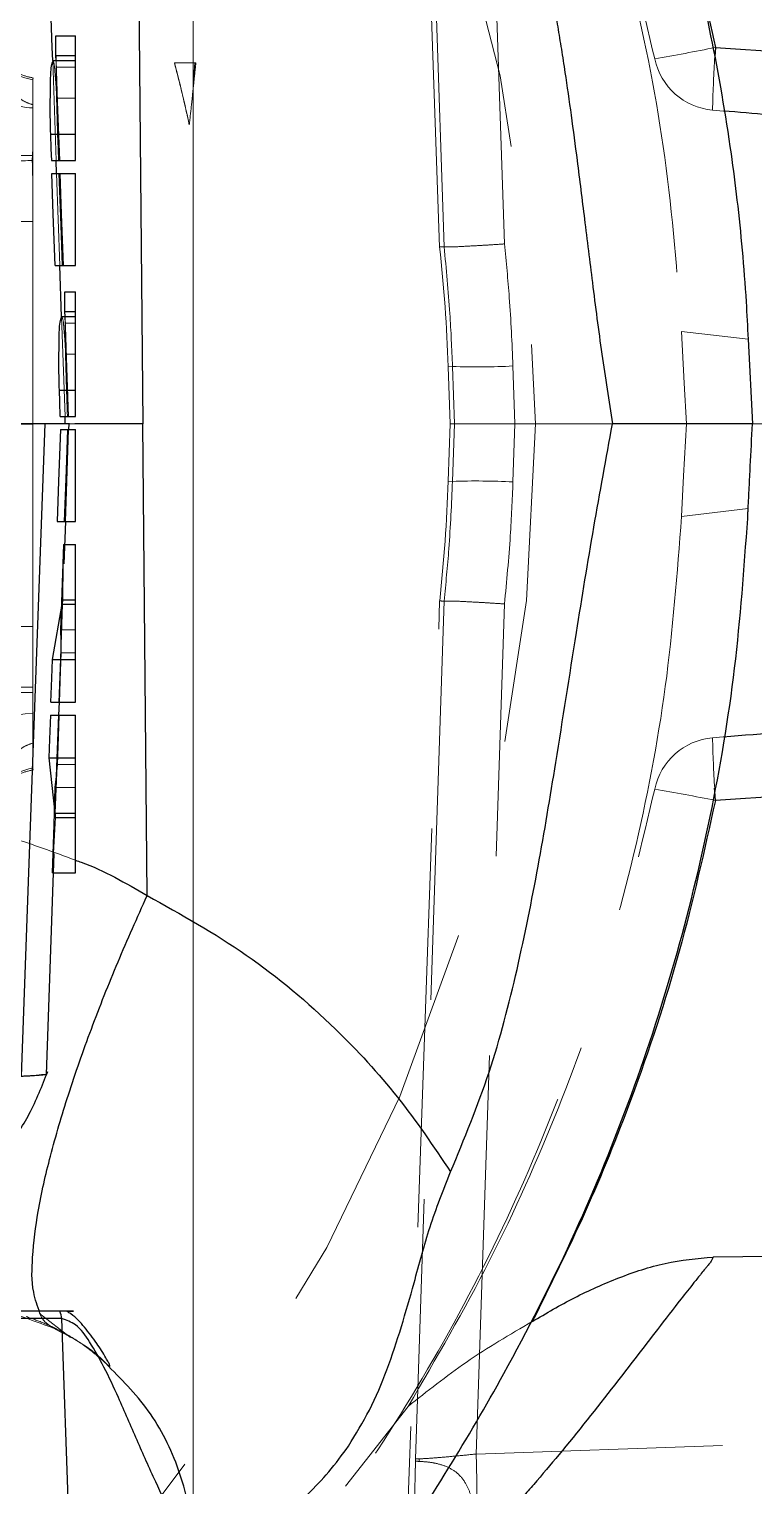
# Model space of a CAD drawing. Header units: millimetres. Extents: x 126 to 938, y 244 to 707.
# Drawn here: x 791.362 to 793.669, y 557.806 to 562.444 of the extents above; entities that cross this region are included whole.
import ezdxf

# ---------------------------------------------------------------- set-up
doc = ezdxf.new("R2010")
doc.units = ezdxf.units.MM
doc.linetypes.add('HIDDEN', pattern=[1.905, 1.27, -0.635])

msp = doc.modelspace()

# ---------------------------------------------------------------- linework, layer by layer
at = {"color": 7, "linetype": 'HIDDEN', "lineweight": 18}
for p, q in [((791.8837, 545.9473), (791.8837, 576.4273)), ((791.8837, 576.4273), (791.8837, 545.9473)), ((791.8837, 576.4273), (791.8837, 545.9473)), ((792.6688, 561.7506), (792.5324, 565.648)), ((791.8837, 556.7581), (791.8837, 565.5396)), ((792.5916, 564.482), (792.6829, 561.7514)), ((792.8752, 561.7604), (792.7847, 564.4668)), ((791.5094, 562.4231), (791.5094, 562.1096)), ((791.4477, 562.026), (791.4366, 562.3439)), ((791.5094, 562.3447), (791.5094, 562.2249)), ((791.5094, 562.026), (791.5094, 562.3447)), ((791.8891, 562.3373), (791.8243, 562.3373)), ((791.8243, 562.3373), (791.8927, 562.3373)), ((791.8927, 562.3373), (791.8891, 562.3373)), ((791.3737, 562.194), (791.3737, 562.2832)), ((791.4476, 562.3227), (791.4494, 562.2249)), ((791.4476, 562.3227), (791.5094, 562.3227)), ((791.5094, 562.2249), (791.5094, 562.3227)), ((791.5094, 562.3227), (791.5094, 562.026)), ((791.3737, 560.1714), (791.3737, 562.2031)), ((791.3737, 562.0644), (791.3737, 562.194)), ((791.4494, 562.2249), (791.5094, 562.2249)), ((793.5729, 562.1835), (793.5376, 562.1865)), ((791.4522, 562.1096), (791.5094, 562.1096)), ((791.5094, 562.1096), (791.5094, 562.026)), ((791.3737, 562.0644), (791.3717, 562.0258)), ((791.3737, 562.0644), (791.3737, 562.0258)), ((790.8737, 562.0423), (791.3737, 562.0423)), ((791.3737, 562.0258), (791.3717, 562.0258)), ((791.3737, 562.0423), (791.3737, 561.8323)), ((791.3737, 561.8323), (791.3737, 562.0423)), ((791.3737, 562.0258), (791.3737, 561.9452)), ((791.4324, 562.026), (791.458, 562.026)), ((791.4551, 562.026), (791.4606, 562.026)), ((791.4551, 562.026), (791.5094, 562.026)), ((791.458, 562.026), (791.5094, 562.026)), ((791.4589, 562.026), (791.5094, 562.026)), ((791.4339, 561.9842), (791.4594, 561.9842)), ((791.4594, 561.6916), (791.4492, 561.9842)), ((791.4566, 561.9842), (791.5094, 561.9842)), ((791.4594, 561.9842), (791.5094, 561.9842)), ((791.4603, 561.9842), (791.5094, 561.9842)), ((791.5094, 561.9842), (791.5094, 561.6916)), ((791.5094, 561.6916), (791.5094, 561.9842)), ((791.5094, 561.9842), (791.5094, 561.6916)), ((791.3737, 561.1869), (791.3737, 561.9452)), ((790.8737, 561.8323), (791.3737, 561.8323)), ((792.6829, 561.7514), (792.6829, 561.7514)), ((791.4697, 561.6916), (791.4442, 561.6916)), ((791.4668, 561.6916), (791.4723, 561.6916)), ((791.4668, 561.6916), (791.5094, 561.6916)), ((791.4697, 561.6916), (791.5094, 561.6916)), ((791.4706, 561.6916), (791.5094, 561.6916)), ((791.5094, 561.608), (791.5094, 561.2945)), ((791.4761, 561.2109), (791.465, 561.5284)), ((791.4779, 561.4098), (791.4761, 561.5076)), ((791.4761, 561.5076), (791.5094, 561.5076)), ((791.5094, 561.5296), (791.5094, 561.4098)), ((791.5094, 561.2109), (791.5094, 561.5296)), ((791.5094, 561.4098), (791.5094, 561.5076)), ((791.5094, 561.5076), (791.5094, 561.2109)), ((793.439, 561.4814), (793.6509, 561.4567)), ((791.4779, 561.4098), (791.5094, 561.4098)), ((792.6961, 561.3696), (792.7096, 561.3701)), ((792.7024, 561.1873), (792.6961, 561.3696)), ((792.7096, 561.3701), (792.7157, 561.1873)), ((792.9083, 561.1873), (792.9022, 561.3718)), ((791.4807, 561.2945), (791.5094, 561.2945)), ((791.5094, 561.2945), (791.5094, 561.2109)), ((791.5071, 561.1873), (790.1737, 561.1873)), ((790.9939, 561.1873), (791.4884, 561.1873)), ((791.3737, 560.349), (791.3737, 561.1869)), ((791.4865, 561.2109), (791.461, 561.2109)), ((791.4866, 561.1691), (791.4612, 561.1691)), ((791.4836, 561.2109), (791.4891, 561.2109)), ((791.4836, 561.2109), (791.5094, 561.2109)), ((791.4838, 561.1691), (791.4893, 561.1691)), ((791.4838, 561.1691), (791.5094, 561.1691)), ((791.4865, 561.2109), (791.5094, 561.2109)), ((791.4866, 561.1691), (791.5094, 561.1691)), ((791.4874, 561.2109), (791.5094, 561.2109)), ((791.4875, 561.1691), (791.5094, 561.1691)), ((791.4884, 561.169), (791.4884, 561.1691)), ((791.5094, 561.1691), (791.5094, 560.8765)), ((791.5094, 560.8765), (791.5094, 561.1691)), ((791.5094, 561.1691), (791.5094, 560.8765)), ((792.6961, 561.0049), (792.7024, 561.1873)), ((792.7024, 561.1873), (792.7157, 561.1873)), ((792.7157, 561.1873), (792.7096, 561.0044)), ((792.7157, 561.1873), (792.9083, 561.1873)), ((792.9022, 561.0027), (792.9083, 561.1873)), ((795.6596, 561.1873), (792.9083, 561.1873)), ((793.4544, 561.1873), (793.6648, 561.1873)), ((792.6961, 561.0049), (792.7096, 561.0044)), ((793.651, 560.9178), (793.439, 560.8931)), ((791.4509, 560.8765), (791.4764, 560.8765)), ((791.4735, 560.8765), (791.5094, 560.8765)), ((791.4764, 560.8765), (791.5094, 560.8765)), ((791.4773, 560.8765), (791.5094, 560.8765)), ((791.4702, 560.742), (791.471, 560.8033)), ((791.5094, 560.8033), (791.5094, 560.5316)), ((791.5094, 560.6131), (791.5094, 560.3017)), ((791.5094, 560.3017), (791.5094, 560.6131)), ((792.5324, 556.7265), (792.6688, 560.6239)), ((792.6829, 560.6231), (792.5916, 557.8925)), ((792.7847, 557.9078), (792.8752, 560.6141)), ((790.8737, 560.5423), (791.3737, 560.5423)), ((791.3737, 560.5423), (791.3737, 560.3323)), ((791.3737, 560.3323), (791.3737, 560.5423)), ((791.4615, 560.5316), (791.5094, 560.5316)), ((791.5094, 560.5316), (791.5094, 560.4585)), ((791.4582, 560.3017), (791.464, 560.4702)), ((791.4641, 560.4585), (791.5094, 560.4585)), ((791.5094, 560.4585), (791.5094, 560.3017)), ((790.8737, 560.3323), (791.3737, 560.3323)), ((791.3737, 560.2659), (791.3737, 560.349)), ((791.4563, 560.3017), (791.4308, 560.3017)), ((791.4563, 560.3017), (791.5094, 560.3017)), ((791.4572, 560.3017), (791.5094, 560.3017)), ((791.4586, 560.3017), (791.5094, 560.3017)), ((791.3737, 560.0913), (791.3737, 560.2659)), ((791.4549, 560.2599), (791.4293, 560.2599)), ((791.4549, 560.2599), (791.5094, 560.2599)), ((791.4558, 560.2599), (791.5094, 560.2599)), ((791.4571, 560.2599), (791.5094, 560.2599)), ((791.5094, 560.2599), (791.5094, 559.9485)), ((791.5094, 559.9485), (791.5094, 560.2599)), ((791.5094, 560.2599), (791.5094, 560.1032)), ((791.3737, 560.1714), (791.3737, 560.086)), ((793.5376, 560.188), (793.5718, 560.1909)), ((791.4517, 560.1032), (791.5094, 560.1032)), ((791.5094, 560.1032), (791.5094, 560.03)), ((791.444, 560.03), (791.5094, 560.03)), ((791.5094, 560.03), (791.5094, 559.7583)), ((791.4379, 559.8197), (791.4345, 559.7583)), ((791.4345, 559.7583), (791.4392, 559.7583)), ((791.3052, 558.3623), (791.4826, 558.3623)), ((791.395, 558.3556), (791.4929, 558.279)), ((792.3695, 557.8059), (792.5682, 558.0591)), ((795.4737, 558.0017), (792.7847, 557.9078)), ((792.5916, 557.8925), (792.5918, 557.8848)), ((792.6033, 557.8924), (792.5916, 557.8925))]:
    msp.add_line(p, q, dxfattribs=at)
at = {"color": 7, "linetype": 'Continuous', "lineweight": 25}
for p, q in [((791.6981, 564.0251), (791.7237, 561.1873)), ((791.4469, 562.4231), (791.5094, 562.4231)), ((791.5094, 562.3604), (791.5094, 562.4231)), ((793.5468, 562.3857), (794.2959, 562.3377)), ((791.4368, 562.3447), (791.5094, 562.3447)), ((791.4477, 562.3447), (791.4472, 562.3604)), ((791.4472, 562.3604), (791.5094, 562.3604)), ((791.5094, 562.3447), (791.5094, 562.3604)), ((791.5094, 562.1096), (791.5094, 562.3447)), ((791.4295, 562.1096), (791.5094, 562.1096)), ((791.5094, 562.026), (791.5094, 562.1096)), ((791.4324, 562.026), (791.5094, 562.026)), ((791.4492, 561.9842), (791.4477, 562.026)), ((791.4339, 561.9842), (791.5094, 561.9842)), ((791.5094, 561.6916), (791.5094, 561.9842)), ((791.4442, 561.6916), (791.5094, 561.6916)), ((791.465, 561.5284), (791.4594, 561.6916)), ((791.4754, 561.608), (791.5094, 561.608)), ((791.5094, 561.5453), (791.5094, 561.608)), ((791.4762, 561.5296), (791.4757, 561.5453)), ((791.4757, 561.5453), (791.5094, 561.5453)), ((791.5094, 561.5296), (791.5094, 561.5453)), ((791.4653, 561.5296), (791.5094, 561.5296)), ((791.5094, 561.2945), (791.5094, 561.5296)), ((793.6509, 561.4567), (793.6648, 561.1873)), ((791.4581, 561.2945), (791.5094, 561.2945)), ((791.5094, 561.2109), (791.5094, 561.2945)), ((791.4114, 561.1873), (789.333, 561.1873)), ((791.461, 561.2109), (791.5094, 561.2109)), ((791.4612, 561.1691), (791.5094, 561.1691)), ((791.4769, 561.1873), (791.4761, 561.2109)), ((791.4884, 561.1691), (791.4891, 561.1873)), ((791.7237, 561.1873), (791.5071, 561.1873)), ((791.5094, 560.8765), (791.5094, 561.1691)), ((791.7373, 559.6857), (791.7237, 561.1873)), ((793.6648, 561.1873), (793.219, 561.1873)), ((791.4509, 560.8765), (791.5094, 560.8765)), ((791.4735, 560.7419), (791.4782, 560.8764)), ((791.471, 560.8033), (791.5094, 560.8033)), ((791.5094, 560.6277), (791.5094, 560.8033)), ((791.4686, 560.6277), (791.4702, 560.742)), ((791.4356, 560.4376), (791.4672, 560.6131)), ((791.4672, 560.6131), (791.5094, 560.6131)), ((791.4681, 560.6131), (791.4686, 560.6277)), ((791.4686, 560.6277), (791.5094, 560.6277)), ((791.5094, 560.6131), (791.5094, 560.6277)), ((791.5094, 560.4376), (791.5094, 560.6131)), ((791.4356, 560.4376), (791.5094, 560.4376)), ((791.5094, 560.3017), (791.5094, 560.4376)), ((791.4308, 560.3017), (791.5094, 560.3017)), ((791.4567, 560.2599), (791.4582, 560.3017)), ((791.4293, 560.2599), (791.5094, 560.2599)), ((791.5094, 560.1241), (791.5094, 560.2599)), ((791.4246, 560.1241), (791.444, 559.9485)), ((791.4246, 560.1241), (791.5094, 560.1241)), ((791.5094, 559.9485), (791.5094, 560.1241)), ((794.2959, 560.0368), (793.5468, 559.9888)), ((791.4444, 559.9339), (791.4379, 559.8197)), ((791.444, 559.9485), (791.5094, 559.9485)), ((791.4449, 559.9485), (791.4444, 559.9339)), ((791.4444, 559.9339), (791.5094, 559.9339)), ((791.5094, 559.9339), (791.5094, 559.9485)), ((791.5094, 559.7583), (791.5094, 559.9339)), ((791.4168, 559.1163), (791.4413, 559.8196)), ((791.4392, 559.7583), (791.5094, 559.7583)), ((791.4656, 558.339), (791.2066, 558.339)), ((791.459, 558.3623), (791.207, 558.3623)), ((791.5161, 556.8901), (791.4656, 558.339))]:
    msp.add_line(p, q, dxfattribs=at)
at = {"color": 7, "linetype": 'Continuous', "lineweight": 25, "flags": 128}
for points in [[(791.4366, 562.3439), (791.4352, 562.3854), (791.4048, 563.2586)], [(793.5468, 562.3857), (793.545, 562.3564), (793.5444, 562.3467)], [(791.4295, 562.1096), (791.4312, 562.0627), (791.4324, 562.026)], [(791.4442, 561.6916), (791.4384, 561.8554), (791.4339, 561.9842)], [(791.461, 561.2109), (791.4594, 561.2577), (791.4581, 561.2945)], [(791.4114, 561.1873), (791.3692, 560.0245), (791.336, 559.1108)], [(791.4612, 561.1691), (791.4555, 561.0052), (791.4509, 560.8765)], [(791.4308, 560.3017), (791.4335, 560.3778), (791.4356, 560.4376)], [(791.4293, 560.2599), (791.4267, 560.1838), (791.4246, 560.1241)], [(793.5468, 559.9888), (793.545, 560.0181), (793.5444, 560.0272)], [(795.4737, 558.5548), (794.3907, 558.5437), (793.5398, 558.535)]]:
    msp.add_lwpolyline(points, dxfattribs=at)
at = {"color": 7, "linetype": 'HIDDEN', "lineweight": 18, "flags": 128}
for points in [[(791.4589, 562.026), (791.4523, 562.2132), (791.4477, 562.3447)], [(791.8891, 562.3373), (791.8865, 562.2934), (791.8844, 562.2589)], [(791.458, 562.026), (791.4522, 562.1921), (791.4476, 562.3227)], [(791.4522, 562.1096), (791.4538, 562.0627), (791.4551, 562.026)], [(791.4566, 561.9842), (791.4623, 561.8203), (791.4668, 561.6916)], [(791.4594, 561.9842), (791.4652, 561.8203), (791.4697, 561.6916)], [(791.4706, 561.6916), (791.4648, 561.8554), (791.4603, 561.9842)], [(791.4761, 561.5076), (791.4819, 561.3414), (791.4865, 561.2109)], [(791.4874, 561.2109), (791.4808, 561.3981), (791.4762, 561.5296)], [(793.439, 561.4814), (793.4476, 561.3167), (793.4544, 561.1873)], [(791.4735, 560.8765), (791.4793, 561.0403), (791.4838, 561.1691)], [(791.4764, 560.8765), (791.4821, 561.0403), (791.4866, 561.1691)], [(791.4875, 561.1691), (791.4818, 561.0052), (791.4773, 560.8765)], [(793.4544, 561.1873), (793.4457, 561.0226), (793.439, 560.8931)], [(791.471, 560.8033), (791.4657, 560.6511), (791.4615, 560.5316)], [(791.4672, 560.6131), (791.4611, 560.4387), (791.4563, 560.3017)], [(791.4572, 560.3017), (791.4636, 560.4843), (791.4681, 560.6131)], [(791.4641, 560.4585), (791.461, 560.3707), (791.4586, 560.3017)], [(791.2522, 560.2203), (791.2549, 560.2288), (791.2617, 560.237), (791.2727, 560.2445), (791.2874, 560.2511), (791.3054, 560.2568), (791.3262, 560.2612), (791.3492, 560.2643), (791.3737, 560.2659)], [(791.444, 559.9485), (791.4501, 560.1229), (791.4549, 560.2599)], [(791.4558, 560.2599), (791.4494, 560.0773), (791.4449, 559.9485)], [(791.4508, 560.0914), (791.4514, 560.1092), (791.4567, 560.2599)], [(791.4517, 560.1032), (791.4547, 560.1909), (791.4571, 560.2599)], [(791.444, 560.03), (791.4504, 560.0914), (791.4517, 560.1032)], [(791.4345, 559.7583), (791.4398, 559.9105), (791.444, 560.03)]]:
    msp.add_lwpolyline(points, dxfattribs=at)
at = {"color": 7, "linetype": 'HIDDEN', "lineweight": 18}
for centre, radius, start, end in [((787.4737, 561.1873), 5.5, 270, 90), ((787.4737, 561.1873), 5.5, 270, 90), ((791.393, 562.4301), 0.1481, 182.5567, 262.5189), ((791.9392, 570.4339), 8.2071, 279.92255, 281.29542), ((787.4551, 561.1829), 4.5191, 12.2251, 14.7998), ((793.5555, 562.3923), 0.2065, 191.946, 265.0383), ((797.5881, 562.0955), 4.0515, 176.4454, 178.7121), ((791.3665, 562.3159), 0.1221, 194.2871, 273.4053), ((791.289, 565.0253), 3.0006, 269.3932, 271.5793), ((787.4712, 561.1871), 5.228, 2.0008, 6.1882), ((792.7862, 563.559), 2.1903, 267.9971, 273.0352), ((787.4706, 561.1875), 5.2287, 353.8121, 357.999), ((792.7861, 558.809), 2.1967, 86.9722, 91.9954), ((791.3397, 559.0269), 1.3226, 88.526, 93.5982), ((793.5555, 559.9823), 0.2065, 94.9617, 168.054), ((797.5927, 560.2792), 4.0561, 181.2883, 183.5612), ((791.393, 559.9444), 0.1481, 97.4835, 177.4433), ((791.9392, 551.9406), 8.2071, 78.70458, 80.07745), ((792.3499, 557.9018), 0.2537, 356.0842, 357.872), ((790.0852, 557.7884), 2.7021, 358.6586, 2.531)]:
    msp.add_arc(centre, radius, start, end, dxfattribs=at)
at = {"color": 7, "linetype": 'Continuous', "lineweight": 25}
msp.add_arc((791.4157, 558.3373), 0.05, 1.9698, 29.9598, dxfattribs=at)
at = {"color": 7, "linetype": 'HIDDEN', "lineweight": 18}
for points, knots in [([(787.4737, 567.1453), (787.6724, 567.1397), (788.0695, 567.1285), (788.6619, 567.0388), (789.2445, 566.8939), (789.8037, 566.6906), (790.3243, 566.44), (790.8041, 566.1497), (791.2475, 565.8222), (791.6583, 565.4559), (792.0355, 565.0511), (792.3756, 564.6108), (792.6746, 564.138), (792.9277, 563.6398), (793.1333, 563.1205), (793.2884, 562.5847), (793.3964, 562.037), (793.4248, 561.6666), (793.439, 561.4814)], [0, 0, 0, 0, 0.065634, 0.131204, 0.197553, 0.263794, 0.32746, 0.388217, 0.448865, 0.509412, 0.569867, 0.631476, 0.693011, 0.754485, 0.815912, 0.877298, 0.938658, 1, 1, 1, 1]), ([(793.3535, 562.3495), (793.3125, 562.5223), (793.2307, 562.8675), (793.0517, 563.3692), (792.8362, 563.856), (792.6575, 564.1623), (792.5682, 564.3154)], [0, 0, 0, 0, 0.250277, 0.500164, 0.750231, 1, 1, 1, 1]), ([(791.3752, 562.2886), (791.3611, 562.2917), (791.3313, 562.2983), (791.2983, 562.3208), (791.276, 562.345), (791.2628, 562.3655), (791.2539, 562.3854), (791.249, 562.4024), (791.2468, 562.4139), (791.2465, 562.4195), (791.2464, 562.4209)], [0, 0, 0, 0, 0.215995, 0.458139, 0.587, 0.711576, 0.823684, 0.91527, 0.9783, 1, 1, 1, 1]), ([(791.4469, 562.4231), (791.4469, 562.4195), (791.447, 562.4078), (791.4471, 562.3772), (791.4475, 562.3163), (791.4487, 562.2235), (791.451, 562.1496), (791.4522, 562.1096)], [0, 0, 0, 0, 0.0338565, 0.1124611, 0.2926546, 0.6165129, 1, 1, 1, 1]), ([(791.2485, 562.382), (791.2508, 562.3629), (791.2555, 562.3245), (791.2822, 562.272), (791.3147, 562.2352), (791.3466, 562.2127), (791.3649, 562.2062), (791.3737, 562.2031)], [0, 0, 0, 0, 0.248887, 0.498842, 0.748962, 0.879044, 1, 1, 1, 1]), ([(791.4494, 562.2249), (791.4486, 562.2408), (791.4472, 562.2701), (791.4433, 562.307), (791.4425, 562.3319), (791.438, 562.342), (791.4368, 562.3447)], [0, 0, 0, 0, 0.394689, 0.726743, 0.926998, 1, 1, 1, 1]), ([(791.8243, 562.3373), (791.8337, 562.3005), (791.8506, 562.235), (791.8653, 562.1689), (791.8717, 562.1398)], [0, 0, 0, 0, 0.560288, 1, 1, 1, 1]), ([(791.8844, 562.2589), (791.886, 562.2735), (791.8888, 562.2996), (791.8915, 562.3258), (791.8927, 562.3373)], [0, 0, 0, 0, 0.56002, 1, 1, 1, 1]), ([(791.3737, 562.2832), (791.3737, 562.2855), (791.3737, 562.2933), (791.3737, 562.2653), (791.3737, 562.2461), (791.3737, 562.2196), (791.3737, 562.2031)], [0, 0, 0, 0, 0.057849, 0.194123, 0.495596, 1, 1, 1, 1]), ([(791.8717, 562.1398), (791.8741, 562.162), (791.8784, 562.2017), (791.8826, 562.2414), (791.8844, 562.2589)], [0, 0, 0, 0, 0.559994, 1, 1, 1, 1]), ([(791.3717, 562.0258), (791.3721, 562.0108), (791.3728, 561.9839), (791.3734, 561.957), (791.3737, 561.9452)], [0, 0, 0, 0, 0.560025, 1, 1, 1, 1]), ([(791.4603, 561.9842), (791.4608, 561.9842), (791.4633, 561.9842), (791.4596, 561.9842), (791.4566, 561.9842)], [0, 0, 0, 0, 0.196941, 1, 1, 1, 1]), ([(792.6829, 561.7514), (792.6803, 561.7513), (792.6756, 561.751), (792.6709, 561.7508), (792.6688, 561.7506)], [0, 0, 0, 0, 0.560691, 1, 1, 1, 1]), ([(792.6829, 561.7514), (792.6886, 561.7512), (792.7086, 561.7505), (792.7452, 561.7527), (792.7884, 561.7548), (792.8325, 561.7575), (792.86, 561.7594), (792.8752, 561.7604)], [0, 0, 0, 0, 0.087891, 0.312361, 0.569683, 0.763093, 1, 1, 1, 1]), ([(792.6829, 561.7514), (792.6898, 561.6806), (792.702, 561.5537), (792.7073, 561.4264), (792.7096, 561.3701)], [0, 0, 0, 0, 0.55805, 1, 1, 1, 1]), ([(792.9022, 561.3718), (792.899, 561.4445), (792.8934, 561.5742), (792.8808, 561.7035), (792.8752, 561.7604)], [0, 0, 0, 0, 0.560003, 1, 1, 1, 1]), ([(791.4754, 561.608), (791.4754, 561.6044), (791.4755, 561.5927), (791.4756, 561.5621), (791.4759, 561.5012), (791.4772, 561.4084), (791.4794, 561.3345), (791.4807, 561.2945)], [0, 0, 0, 0, 0.033647, 0.111929, 0.292655, 0.616513, 1, 1, 1, 1]), ([(791.4653, 561.5296), (791.4665, 561.5269), (791.471, 561.5168), (791.4718, 561.4919), (791.4757, 561.455), (791.4771, 561.4257), (791.4779, 561.4098)], [0, 0, 0, 0, 0.0728649, 0.272668, 0.6051662, 1, 1, 1, 1]), ([(791.4807, 561.2945), (791.4812, 561.2788), (791.4822, 561.251), (791.4831, 561.2231), (791.4836, 561.2109)], [0, 0, 0, 0, 0.560035, 1, 1, 1, 1]), ([(791.3737, 561.1869), (791.3553, 561.1863), (791.3262, 561.1855), (791.2971, 561.1868), (791.2864, 561.1873)], [0, 0, 0, 0, 0.632109, 1, 1, 1, 1]), ([(792.7096, 561.0044), (792.7065, 560.9329), (792.7009, 560.8055), (792.6884, 560.6787), (792.6829, 560.6231)], [0, 0, 0, 0, 0.561948, 1, 1, 1, 1]), ([(792.8752, 560.6141), (792.8821, 560.6865), (792.8944, 560.8158), (792.8998, 560.9456), (792.9022, 561.0027)], [0, 0, 0, 0, 0.560001, 1, 1, 1, 1]), ([(793.439, 560.8931), (793.4252, 560.712), (793.3976, 560.3497), (793.2937, 559.8137), (793.1447, 559.2888), (792.9472, 558.7796), (792.7057, 558.2929), (792.4223, 557.8326), (792.1003, 557.4018), (791.7405, 557.0011), (791.3427, 556.6315), (790.9093, 556.2969), (790.4405, 555.9995), (789.9352, 555.7417), (789.3938, 555.529), (788.8261, 555.3706), (788.2459, 555.2662), (787.8561, 555.2435), (787.6612, 555.2321)], [0, 0, 0, 0, 0.061266, 0.122548, 0.183856, 0.245203, 0.306595, 0.366948, 0.427369, 0.487864, 0.548446, 0.610363, 0.672391, 0.735529, 0.801529, 0.86833, 0.934165, 1, 1, 1, 1]), ([(791.4773, 560.8765), (791.4778, 560.8765), (791.4803, 560.8765), (791.4765, 560.8765), (791.4735, 560.8765)], [0, 0, 0, 0, 0.197318, 1, 1, 1, 1]), ([(792.6688, 560.6239), (792.6714, 560.6237), (792.6761, 560.6235), (792.6809, 560.6232), (792.6829, 560.6231)], [0, 0, 0, 0, 0.55985, 1, 1, 1, 1]), ([(792.8752, 560.6141), (792.86, 560.6152), (792.8325, 560.617), (792.7884, 560.6197), (792.7452, 560.6218), (792.7086, 560.624), (792.6886, 560.6233), (792.6829, 560.6231)], [0, 0, 0, 0, 0.236908, 0.430378, 0.687702, 0.912172, 1, 1, 1, 1]), ([(792.6829, 560.6231), (792.6829, 560.6231), (792.6829, 560.6231), (792.6829, 560.6231), (792.6829, 560.6231)], [0, 0, 0, 0, 0.527864, 1, 1, 1, 1]), ([(791.4615, 560.5316), (791.4622, 560.5112), (791.4631, 560.4868), (791.4639, 560.4624), (791.4641, 560.4585)], [0, 0, 0, 0, 0.838756, 1, 1, 1, 1]), ([(791.4586, 560.3017), (791.4587, 560.3017), (791.4595, 560.3017), (791.4583, 560.3017), (791.4572, 560.3017)], [0, 0, 0, 0, 0.172414, 1, 1, 1, 1]), ([(791.4571, 560.2599), (791.4573, 560.2599), (791.4581, 560.2599), (791.4568, 560.2599), (791.4558, 560.2599)], [0, 0, 0, 0, 0.172414, 1, 1, 1, 1]), ([(791.3737, 560.1714), (791.3649, 560.1683), (791.3466, 560.1618), (791.3148, 560.1393), (791.2823, 560.1027), (791.2556, 560.0503), (791.2509, 560.0118), (791.2485, 559.9925)], [0, 0, 0, 0, 0.1208521, 0.251036, 0.5001473, 0.7495723, 1, 1, 1, 1]), ([(791.2481, 559.9743), (791.2481, 559.974), (791.2481, 559.9722), (791.2511, 559.9818), (791.2533, 559.987), (791.2596, 560.0021), (791.2679, 560.0171), (791.2797, 560.0338), (791.2997, 560.0548), (791.3312, 560.0762), (791.3606, 560.0827), (791.3752, 560.0859)], [0, 0, 0, 0, 0.003682, 0.026656, 0.082653, 0.165295, 0.266902, 0.380481, 0.501279, 0.752136, 1, 1, 1, 1]), ([(792.5682, 558.0591), (792.6577, 558.2125), (792.8364, 558.5189), (793.0519, 559.0059), (793.2307, 559.5074), (793.3126, 559.8525), (793.3535, 560.025)], [0, 0, 0, 0, 0.250202, 0.500025, 0.750076, 1, 1, 1, 1]), ([(790.8384, 559.9314), (790.9171, 559.9283), (791.0742, 559.922), (791.3005, 559.8768), (791.4417, 559.8236), (791.5094, 559.7981)], [0, 0, 0, 0, 0.343109, 0.684757, 1, 1, 1, 1]), ([(791.3975, 559.1151), (791.3919, 559.1142), (791.3784, 559.1118), (791.3573, 559.1113), (791.3322, 559.1105), (791.3038, 559.1085), (791.272, 559.1063), (791.2381, 559.1042), (791.2053, 559.1012), (791.1704, 559.0981), (791.1346, 559.0959), (791.0956, 559.0935), (791.0543, 559.0909), (791.0106, 559.0882), (790.9663, 559.0854), (790.9372, 559.0835), (790.9231, 559.0826)], [0, 0, 0, 0, 0.035452, 0.086377, 0.133276, 0.193778, 0.265925, 0.334481, 0.407565, 0.473588, 0.555525, 0.633777, 0.720265, 0.816315, 0.910436, 1, 1, 1, 1]), ([(791.4155, 559.1164), (791.4129, 559.1164), (791.4068, 559.1164), (791.4009, 559.1156), (791.3975, 559.1151)], [0, 0, 0, 0, 0.434282, 1, 1, 1, 1]), ([(791.4174, 559.1162), (791.4175, 559.1162), (791.4184, 559.1162), (791.4169, 559.1163), (791.4155, 559.1164)], [0, 0, 0, 0, 0.127535, 1, 1, 1, 1]), ([(791.4376, 558.3094), (791.3873, 558.3276), (791.3344, 558.3468), (791.242, 558.3817), (791.1822, 558.3782), (791.1279, 558.3856), (791.1155, 558.3873)], [0, 0, 0, 0, 0.480642, 0.506032, 0.887286, 1, 1, 1, 1]), ([(791.3527, 558.3453), (791.3707, 558.339), (791.4074, 558.3261), (791.4591, 558.3016), (791.5057, 558.2751), (791.5451, 558.2477), (791.5741, 558.2246), (791.5988, 558.2026), (791.6067, 558.1961), (791.6188, 558.1852), (791.6185, 558.1874), (791.6185, 558.1875)], [0, 0, 0, 0, 0.18339, 0.373588, 0.548474, 0.701197, 0.82909, 0.922208, 0.978884, 0.999459, 1, 1, 1, 1]), ([(791.4376, 558.3094), (791.4213, 558.3205), (791.4025, 558.3333), (791.3969, 558.3539), (791.3962, 558.3567)], [0, 0, 0, 0, 0.866981, 1, 1, 1, 1]), ([(791.6143, 558.1874), (791.6122, 558.1898), (791.5652, 558.244), (791.4999, 558.2774), (791.4376, 558.3094)], [0, 0, 0, 0, 0.044085, 1, 1, 1, 1]), ([(792.9638, 558.3298), (792.8925, 558.2881), (792.7541, 558.2074), (792.6289, 558.1075), (792.5682, 558.0591)], [0, 0, 0, 0, 0.515785, 1, 1, 1, 1]), ([(792.5918, 557.8848), (792.5918, 557.8837), (792.5919, 557.8785), (792.5915, 557.8701), (792.5912, 557.8572), (792.5907, 557.8382), (792.59, 557.805), (792.5894, 557.7582), (792.5892, 557.7032), (792.5894, 557.6656), (792.5895, 557.6474)], [0, 0, 0, 0, 0.0139833, 0.065235, 0.1060692, 0.1779135, 0.3050434, 0.5256286, 0.7697677, 1, 1, 1, 1]), ([(792.6029, 557.8844), (792.6012, 557.8845), (792.5986, 557.8846), (792.5949, 557.8847), (792.5929, 557.8848), (792.5918, 557.8848)], [0, 0, 0, 0, 0.457292, 0.709945, 1, 1, 1, 1]), ([(792.7866, 557.7252), (792.7836, 557.7329), (792.7772, 557.7496), (792.7679, 557.7788), (792.754, 557.8126), (792.7302, 557.8456), (792.6947, 557.8677), (792.6597, 557.8783), (792.6286, 557.8829), (792.6111, 557.884), (792.6029, 557.8844)], [0, 0, 0, 0, 0.093075, 0.200511, 0.343459, 0.501343, 0.648101, 0.80273, 0.908714, 1, 1, 1, 1]), ([(792.7847, 557.9078), (792.7641, 557.9057), (792.7272, 557.902), (792.676, 557.8974), (792.6361, 557.8941), (792.6126, 557.8928), (792.6033, 557.8924)], [0, 0, 0, 0, 0.340512, 0.611534, 0.847332, 1, 1, 1, 1])]:
    msp.add_open_spline(points, degree=3, knots=knots, dxfattribs=at)
at = {"color": 7, "linetype": 'Continuous', "lineweight": 25}
for points, knots in [([(792.9638, 564.0447), (793.0365, 563.8971), (793.182, 563.6015), (793.3418, 563.1706), (793.4646, 562.7649), (793.5194, 562.512), (793.5468, 562.3857)], [0, 0, 0, 0, 0.27969, 0.560078, 0.780314, 1, 1, 1, 1]), ([(792.3811, 564.0251), (792.435, 563.9625), (792.543, 563.8371), (792.6757, 563.6246), (792.7716, 563.4311), (792.8403, 563.2609), (792.8894, 563.1197), (792.9325, 562.9745), (792.97, 562.8279), (792.9917, 562.7294), (793.0019, 562.68), (793.002, 562.6797), (793.0021, 562.6794), (793.0022, 562.6787), (793.0025, 562.6776), (793.0029, 562.6755), (793.0037, 562.6716), (793.0052, 562.6645), (793.0079, 562.651), (793.0132, 562.6244), (793.0219, 562.5796), (793.0329, 562.5195), (793.0448, 562.4509), (793.0565, 562.3797), (793.0709, 562.2861), (793.0879, 562.1679), (793.1084, 562.0123), (793.1306, 561.8344), (793.1559, 561.6288), (793.1841, 561.4111), (793.2075, 561.2613), (793.219, 561.1873)], [0, 0, 0, 0, 0.082291, 0.164741, 0.248952, 0.297344, 0.347659, 0.398021, 0.448296, 0.498485, 0.498564, 0.498625, 0.498734, 0.49893, 0.499285, 0.49992, 0.501074, 0.50319, 0.50715, 0.514797, 0.530298, 0.552592, 0.575732, 0.599719, 0.624554, 0.67017, 0.718709, 0.781123, 0.848867, 0.925259, 1, 1, 1, 1]), ([(792.9586, 564.0373), (793.0281, 563.8964), (793.1638, 563.6213), (793.3236, 563.2011), (793.4457, 562.8034), (793.536, 562.4204), (793.5871, 562.1243), (793.6165, 561.8963), (793.6327, 561.7391), (793.6442, 561.5912), (793.6489, 561.4964), (793.6509, 561.4567)], [0, 0, 0, 0, 0.174892, 0.341601, 0.500178, 0.638103, 0.779743, 0.834739, 0.894235, 0.955734, 1, 1, 1, 1]), ([(791.4472, 562.3604), (791.4471, 562.374), (791.4469, 562.3949), (791.4469, 562.4158), (791.4469, 562.4231)], [0, 0, 0, 0, 0.65539, 1, 1, 1, 1]), ([(791.4368, 562.3447), (791.4352, 562.3387), (791.4289, 562.3164), (791.4293, 562.2673), (791.4269, 562.1951), (791.4286, 562.1396), (791.4295, 562.1096)], [0, 0, 0, 0, 0.078208, 0.294421, 0.617446, 1, 1, 1, 1]), ([(794.2866, 562.1236), (794.1446, 562.1352), (793.9067, 562.1548), (793.6688, 562.1753), (793.5729, 562.1835)], [0, 0, 0, 0, 0.596809, 1, 1, 1, 1]), ([(791.4757, 561.5453), (791.4756, 561.559), (791.4754, 561.5799), (791.4754, 561.6008), (791.4754, 561.608)], [0, 0, 0, 0, 0.656245, 1, 1, 1, 1]), ([(791.4581, 561.2945), (791.4572, 561.3245), (791.4555, 561.3799), (791.4578, 561.4521), (791.4574, 561.5012), (791.4637, 561.5236), (791.4653, 561.5296)], [0, 0, 0, 0, 0.381737, 0.705103, 0.921495, 1, 1, 1, 1]), ([(791.4884, 561.1873), (791.4889, 561.1873), (791.4926, 561.1873), (791.4688, 561.1873), (791.4541, 561.1873), (791.4282, 561.1873), (791.4114, 561.1873)], [0, 0, 0, 0, 0.0141247, 0.1257701, 0.4311044, 1, 1, 1, 1]), ([(792.7036, 558.806), (792.7471, 558.9111), (792.8337, 559.1207), (792.9176, 559.4491), (792.9842, 559.7788), (793.0436, 560.1369), (793.1, 560.4972), (793.1582, 560.8567), (793.1988, 561.0777), (793.219, 561.1873)], [0, 0, 0, 0, 0.139512, 0.278241, 0.415303, 0.552631, 0.724064, 0.863164, 1, 1, 1, 1]), ([(793.651, 560.9178), (793.6522, 560.9403), (793.6544, 560.9852), (793.659, 561.075), (793.6625, 561.1424), (793.6648, 561.1873)], [0, 0, 0, 0, 0.250002, 0.499991, 1, 1, 1, 1]), ([(793.6495, 560.8861), (793.6498, 560.8914), (793.6503, 560.902), (793.6508, 560.9125), (793.651, 560.9178)], [0, 0, 0, 0, 0.500009, 1, 1, 1, 1]), ([(791.5093, 556.2962), (791.5228, 556.3159), (791.5531, 556.3602), (791.6081, 556.4296), (791.674, 556.5098), (791.7798, 556.635), (791.9284, 556.8098), (792.1178, 557.0407), (792.3144, 557.2954), (792.51, 557.5696), (792.6985, 557.8597), (792.8963, 558.1977), (793.0931, 558.5846), (793.2747, 559.0228), (793.4227, 559.4738), (793.5357, 559.9367), (793.6156, 560.4085), (793.6382, 560.7269), (793.6495, 560.8861)], [0, 0, 0, 0, 0.013893, 0.031122, 0.051327, 0.074105, 0.126205, 0.184391, 0.24733, 0.312791, 0.379719, 0.447962, 0.539841, 0.631313, 0.722809, 0.814933, 0.907459, 1, 1, 1, 1]), ([(793.5718, 560.1909), (793.6981, 560.2017), (793.9363, 560.2222), (794.1746, 560.2418), (794.2866, 560.2509)], [0, 0, 0, 0, 0.529974, 1, 1, 1, 1]), ([(793.5468, 559.9888), (793.5111, 559.8281), (793.4397, 559.5065), (793.2948, 559.0704), (793.1369, 558.677), (793.0215, 558.4454), (792.9638, 558.3298)], [0, 0, 0, 0, 0.279688, 0.560074, 0.780311, 1, 1, 1, 1]), ([(791.5094, 559.7981), (791.5154, 559.7961), (791.5956, 559.7687), (791.6692, 559.7256), (791.7373, 559.6857)], [0, 0, 0, 0, 0.074389, 1, 1, 1, 1]), ([(791.3962, 558.3567), (791.3884, 558.3786), (791.3681, 558.4356), (791.3719, 558.5466), (791.3897, 558.6911), (791.4296, 558.8641), (791.4868, 559.0577), (791.5594, 559.2639), (791.6431, 559.4754), (791.7059, 559.6156), (791.7373, 559.6857)], [0, 0, 0, 0, 0.049726, 0.129399, 0.234866, 0.364314, 0.510427, 0.669404, 0.834691, 1, 1, 1, 1]), ([(791.7373, 559.6857), (791.8447, 559.626), (792.06, 559.5064), (792.3232, 559.2827), (792.5402, 559.0489), (792.6492, 558.8869), (792.7036, 558.806)], [0, 0, 0, 0, 0.27832, 0.557551, 0.779284, 1, 1, 1, 1]), ([(789.8891, 558.2123), (789.987, 558.2293), (790.173, 558.2617), (790.4292, 558.3341), (790.6457, 558.415), (790.806, 558.4921), (790.9246, 558.5604), (791.0223, 558.6247), (791.1168, 558.6975), (791.2085, 558.7826), (791.2913, 558.8776), (791.3686, 558.9915), (791.4031, 559.08), (791.421, 559.126)], [0, 0, 0, 0, 0.159638, 0.303319, 0.427194, 0.530698, 0.588759, 0.647036, 0.718634, 0.78022, 0.847788, 0.920923, 1, 1, 1, 1]), ([(791.336, 559.1108), (791.3401, 559.1111), (791.3493, 559.1116), (791.3637, 559.1123), (791.377, 559.113), (791.3888, 559.1139), (791.3973, 559.1146), (791.4051, 559.1155), (791.4111, 559.116), (791.4152, 559.1161), (791.4171, 559.1162), (791.4174, 559.1162)], [0, 0, 0, 0, 0.153392, 0.336906, 0.530548, 0.642026, 0.771426, 0.847266, 0.930997, 0.990208, 1, 1, 1, 1]), ([(792.5875, 558.4528), (792.6033, 558.5125), (792.6349, 558.6326), (792.6806, 558.748), (792.7036, 558.806)], [0, 0, 0, 0, 0.497322, 1, 1, 1, 1]), ([(792.9638, 558.3298), (793.0082, 558.3559), (793.097, 558.4082), (793.2384, 558.4707), (793.3856, 558.5206), (793.4884, 558.5302), (793.5398, 558.535)], [0, 0, 0, 0, 0.2498173, 0.5001306, 0.7501797, 1, 1, 1, 1]), ([(793.5398, 558.535), (793.5382, 558.5318), (793.5353, 558.5262), (793.5324, 558.5207), (793.5312, 558.5182)], [0, 0, 0, 0, 0.559855, 1, 1, 1, 1]), ([(793.5312, 558.5182), (793.5302, 558.517), (793.5285, 558.5149), (793.5254, 558.5112), (793.5209, 558.5057), (793.5128, 558.4959), (793.4983, 558.4781), (793.4723, 558.4458), (793.4256, 558.3867), (793.3416, 558.2782), (793.214, 558.1116), (793.0833, 557.9466), (792.9839, 557.8287), (792.9398, 557.7784), (792.9186, 557.7547), (792.9092, 557.7444), (792.9052, 557.7399)], [0, 0, 0, 0, 0.004553, 0.008117, 0.014488, 0.025902, 0.04641, 0.083395, 0.150433, 0.272577, 0.495384, 0.780809, 0.904558, 0.958268, 0.981697, 1, 1, 1, 1]), ([(792.3785, 557.9332), (792.4017, 557.9709), (792.4494, 558.0483), (792.5218, 558.2218), (792.5611, 558.3597), (792.5875, 558.4528)], [0, 0, 0, 0, 0.235656, 0.484179, 1, 1, 1, 1]), ([(791.4826, 558.3623), (791.4848, 558.3623), (791.4909, 558.3623), (791.5095, 558.3623), (791.4798, 558.3623), (791.468, 558.3623), (791.459, 558.3623)], [0, 0, 0, 0, 0.118333, 0.316667, 0.480926, 1, 1, 1, 1]), ([(791.8802, 557.6346), (791.8602, 557.6584), (791.813, 557.7144), (791.7616, 557.8253), (791.7046, 557.9525), (791.6521, 558.0752), (791.6033, 558.1811), (791.559, 558.2581), (791.519, 558.3199), (791.481, 558.3335), (791.4656, 558.339)], [0, 0, 0, 0, 0.1119873, 0.2637296, 0.438343, 0.6165728, 0.7464408, 0.8574757, 0.9422245, 1, 1, 1, 1]), ([(791.6185, 558.1875), (791.6183, 558.1886), (791.6179, 558.1931), (791.6125, 558.2016), (791.6004, 558.2253), (791.5756, 558.2633), (791.5394, 558.3106), (791.5081, 558.3462), (791.4865, 558.359), (791.4823, 558.3615)], [0, 0, 0, 0, 0.0157041, 0.0601036, 0.130525, 0.3761143, 0.6639118, 0.9344524, 1, 1, 1, 1]), ([(791.8802, 557.6346), (791.8774, 557.6701), (791.8717, 557.7411), (791.8441, 557.8449), (791.8034, 557.9439), (791.7346, 558.0653), (791.6619, 558.1392), (791.6143, 558.1874)], [0, 0, 0, 0, 0.1698771, 0.3387739, 0.509172, 0.6789678, 1, 1, 1, 1]), ([(792.1787, 557.7162), (792.2025, 557.7373), (792.2503, 557.7799), (792.3187, 557.8513), (792.3581, 557.9053), (792.3785, 557.9332)], [0, 0, 0, 0, 0.322772, 0.649401, 1, 1, 1, 1])]:
    msp.add_open_spline(points, degree=3, knots=knots, dxfattribs=at)

doc.saveas('drawing.dxf')
